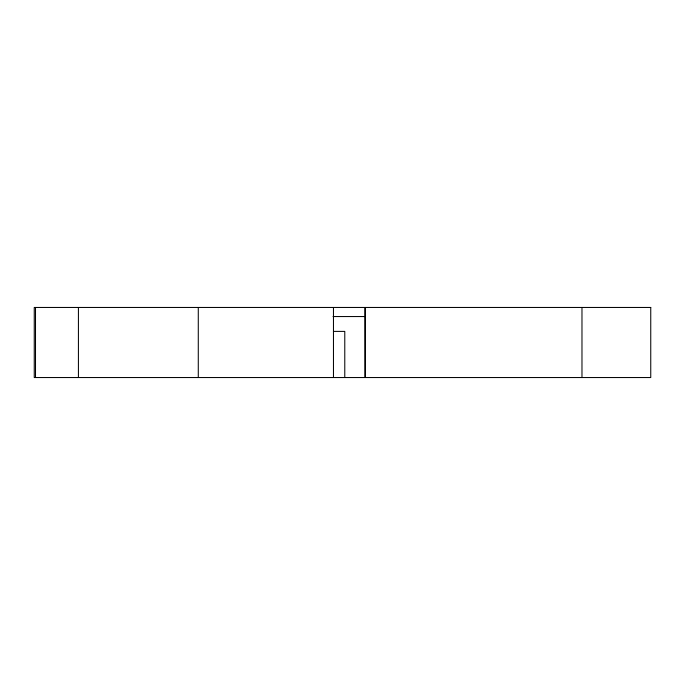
<?xml version="1.0" encoding="UTF-8"?>
<svg xmlns="http://www.w3.org/2000/svg" width="685" height="685" viewBox="0 0 685 685"><rect width="100%" height="100%" fill="white"/><g stroke="black" fill="none" stroke-linecap="round" stroke-linejoin="round"><path stroke-width="1.03" d="M333.03 316.547L365.55 316.547M333.398 331.394L344.778 331.394L344.778 377.538M581.976 307.462L581.976 377.538M365.379 307.462L365.379 377.538M364.865 307.462L364.934 377.538M333.467 307.462L333.467 377.538M198.282 307.462L198.282 377.538M78.424 307.462L78.424 377.538M35.5 307.462L35.5 377.538M650.75 307.462L34.25 307.462L34.25 377.538L650.75 377.538L650.75 307.462"/></g></svg>
